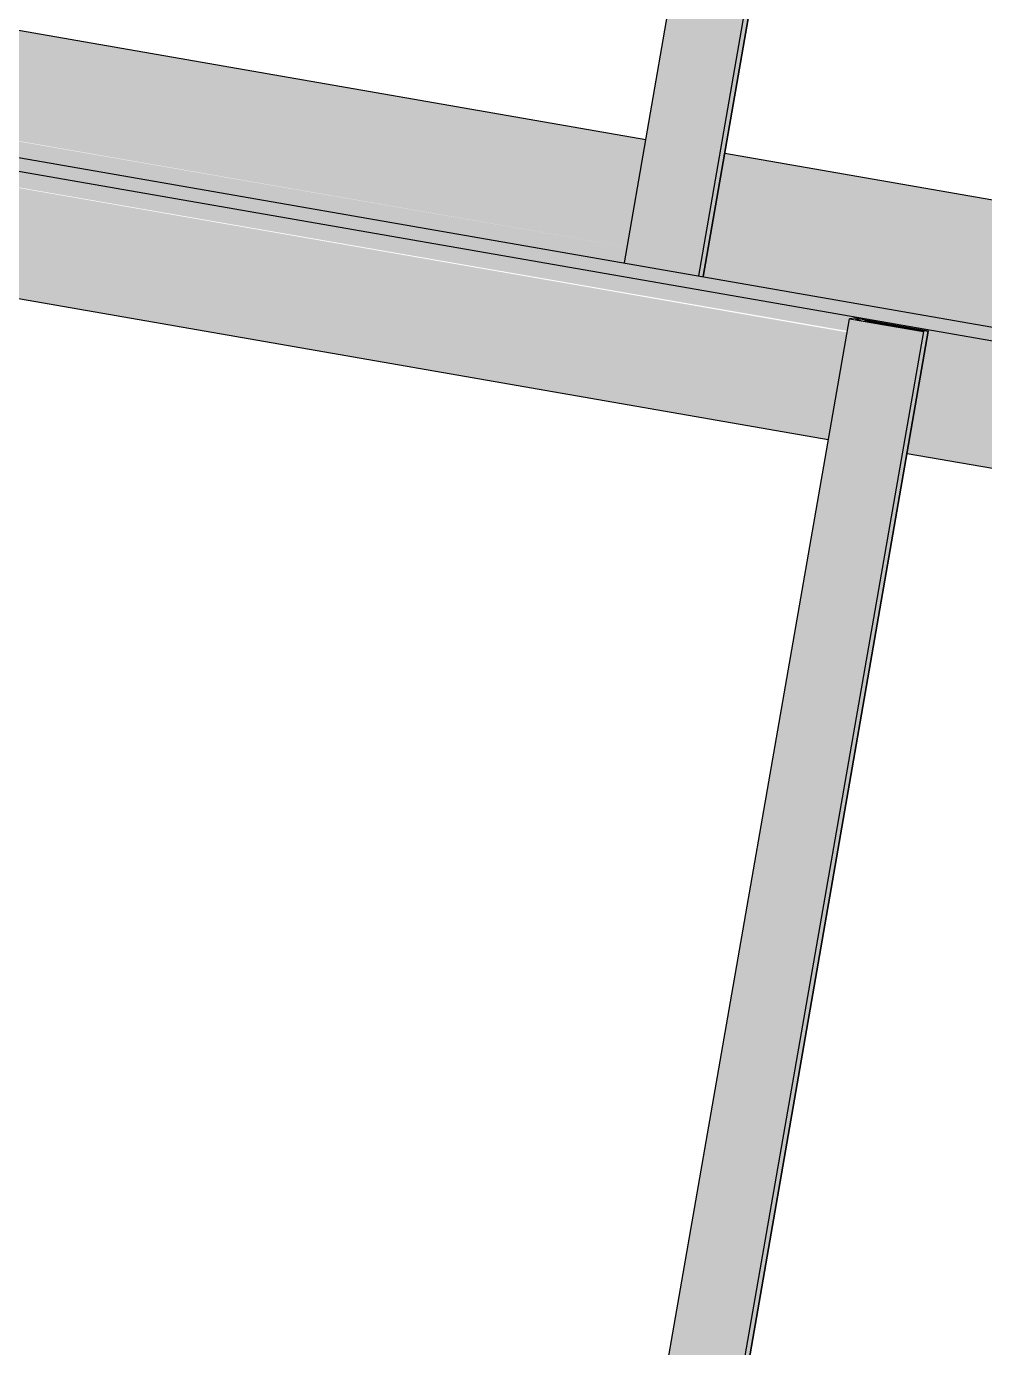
# Model space of a CAD drawing. Header units: metres. Extents: x -1164 to -1017, y 3 to 563.
# Drawn here: x -1070.001 to -1069.173, y 525.74 to 526.882 of the extents above; entities that cross this region are included whole.
import ezdxf

# ---------------------------------------------------------------- set-up
doc = ezdxf.new("R2010")
doc.units = ezdxf.units.M
doc.layers.add('A-GENM', color=7, linetype='Continuous', lineweight=35)

# ---------------------------------------------------------------- blocks, each defined once
blk = doc.blocks.new('BR08_CANOPY_BEAM - TYPE 3-V596-DRG 2873021 - motorway level drainage')
at = {"layer": 'A-GENM', "lineweight": 25, "true_color": 0xcbc2be}
h = blk.add_hatch(color=9, dxfattribs=at)
h.paths.add_polyline_path([(-1136.489, 526.4583), (-1136.4977, 526.5557), (-1137.7433, 526.7727), (-1137.7595, 526.6797), (-1136.4901, 526.4585)])
h.paths.add_polyline_path([(-1137.8278, 526.6915), (-1137.8116, 526.7846), (-1138.8383, 526.9635), (-1138.8545, 526.8704), (-1137.8305, 526.692)])
h.paths.add_polyline_path([(-1138.9416, 526.8856), (-1138.9253, 526.9787), (-1139.0107, 526.9928), (-1139.0268, 526.9004), (-1138.9443, 526.8861)])
blk.add_hatch(color=9, dxfattribs=at).paths.add_polyline_path([(-1137.4788, 526.6044), (-1137.4768, 526.6162), (-1139.0728, 526.8942), (-1139.0749, 526.8824), (-1137.4985, 526.6078)])
h = blk.add_hatch(color=9, dxfattribs=at)
h.paths.add_polyline_path([(-1136.4882, 526.4439), (-1136.4883, 526.4489), (-1136.489, 526.4583), (-1137.3952, 526.6162), (-1137.7595, 526.6797), (-1137.7619, 526.6659), (-1136.4883, 526.444)])
h.paths.add_polyline_path([(-1137.8302, 526.6778), (-1137.8278, 526.6915), (-1138.8546, 526.8697), (-1138.8569, 526.8566), (-1137.8305, 526.6778)])
h.paths.add_polyline_path([(-1138.944, 526.8718), (-1138.9416, 526.8856), (-1139.0268, 526.9004), (-1139.0303, 526.8883), (-1139.0303, 526.8868), (-1138.9443, 526.8719)])
h = blk.add_hatch(color=9, dxfattribs=at)
h.paths.add_polyline_path([(-1136.4906, 526.418), (-1136.4888, 526.4319), (-1139.0332, 526.8748), (-1139.0327, 526.8697), (-1139.0327, 526.8609), (-1138.9484, 526.8463), (-1138.9464, 526.8578), (-1138.9051, 526.852), (-1138.8592, 526.8433), (-1138.8605, 526.8309), (-1137.6375, 526.6189), (-1137.6357, 526.6295), (-1137.6289, 526.6295), (-1137.6113, 526.6265), (-1137.5674, 526.618), (-1137.5695, 526.6059), (-1136.5046, 526.4204)])
h.paths.add_polyline_path([(-1138.9389, 526.8565), (-1138.9389, 526.8567), (-1138.9395, 526.8566)])
h = blk.add_hatch(color=9, dxfattribs=at)
h.paths.add_polyline_path([(-1136.4766, 526.3196), (-1136.4853, 526.4171), (-1137.5695, 526.6059), (-1137.5857, 526.5128), (-1136.4898, 526.3219)])
h.paths.add_polyline_path([(-1137.6539, 526.5247), (-1137.6377, 526.6178), (-1138.8614, 526.831), (-1138.8776, 526.7379), (-1137.7329, 526.5385)])
h.paths.add_polyline_path([(-1138.9646, 526.7531), (-1138.9484, 526.8462), (-1139.0337, 526.8609), (-1139.0499, 526.7679), (-1138.9954, 526.7584)])
at = {"layer": 'A-GENM', "color": 254, "lineweight": 25, "true_color": 0xd4d4d4}
for p, q in [((-1138.8383, 526.9635), (-1137.8116, 526.7846)), ((-1139.0728, 526.8942), (-1137.4768, 526.6162)), ((-1137.4788, 526.6044), (-1139.0749, 526.8824)), ((-1137.7433, 526.7727), (-1136.4977, 526.5557)), ((-1137.6539, 526.5247), (-1138.8776, 526.7379)), ((-1136.4766, 526.3196), (-1137.5857, 526.5128))]:
    blk.add_line(p, q, dxfattribs=at)
blk = doc.blocks.new('Canopy_Bracing - Canopy_Bracing-5449530-DRG 2873021 - motorway level drainage')
at = {"layer": 'A-GENM', "lineweight": 25, "true_color": 0xcbc2be}
for points in [[(-1137.6271, 526.6292), (-1137.6344, 526.6297), (-1137.6293, 526.6293)], [(-1137.7752, 525.4502), (-1137.5717, 526.6184), (-1137.6358, 526.6286), (-1137.8392, 525.4613)], [(-1137.7712, 525.4495), (-1137.5675, 526.6188), (-1137.6191, 526.627), (-1137.6181, 526.6265), (-1137.5716, 526.6174), (-1137.775, 525.4501)], [(-1137.6273, 526.6281), (-1137.6281, 526.6291), (-1137.6305, 526.6286)], [(-1137.6192, 526.6267), (-1137.619, 526.6278), (-1137.6246, 526.6276), (-1137.621, 526.627)]]:
    blk.add_hatch(color=9, dxfattribs=at).paths.add_polyline_path(points)
at = {"layer": 'A-GENM', "color": 254, "lineweight": 25, "true_color": 0xd4d4d4}
for p, q in [((-1137.8392, 525.4613), (-1137.6357, 526.6295)), ((-1137.6312, 526.63), (-1137.6357, 526.6295)), ((-1137.6357, 526.6295), (-1137.5717, 526.6184)), ((-1137.5672, 526.6189), (-1137.6312, 526.63)), ((-1137.5717, 526.6184), (-1137.7752, 525.4502)), ((-1137.775, 525.4501), (-1137.5714, 526.6184)), ((-1137.7712, 525.4495), (-1137.5675, 526.6188)), ((-1137.771, 525.4494), (-1137.5672, 526.6189)), ((-1137.6305, 526.6288), (-1137.6271, 526.6292)), ((-1137.5714, 526.6184), (-1137.6229, 526.6274)), ((-1137.619, 526.6278), (-1137.5675, 526.6188)), ((-1137.5717, 526.6184), (-1137.5714, 526.6184)), ((-1137.5675, 526.6188), (-1137.5672, 526.6189))]:
    blk.add_line(p, q, dxfattribs=at)
for centre, start_param, end_param in [((-1137.6226, 526.6274), 6.248624, 7.819421), ((-1137.6193, 526.6278), 4.677828, 6.248624)]:
    blk.add_ellipse(centre, major_axis=(-0.00788, 0.00137), ratio=0.009952, start_param=start_param, end_param=end_param, dxfattribs=at)
blk = doc.blocks.new('Canopy_Bracing - Canopy_Bracing-5449526-DRG 2873021 - motorway level drainage')
at = {"layer": 'A-GENM', "lineweight": 25, "true_color": 0xcbc2be}
for points in [[(-1137.7662, 526.6666), (-1137.5626, 527.8349), (-1137.6268, 527.845), (-1137.8302, 526.6778)], [(-1137.7622, 526.6659), (-1137.5584, 527.8353), (-1137.6101, 527.8435), (-1137.6099, 527.8431), (-1137.5626, 527.8338), (-1137.7659, 526.6666)]]:
    blk.add_hatch(color=9, dxfattribs=at).paths.add_polyline_path(points)
at = {"layer": 'A-GENM', "color": 254, "lineweight": 25, "true_color": 0xd4d4d4}
for p, q in [((-1137.8302, 526.6778), (-1137.6266, 527.8461)), ((-1137.5626, 527.8349), (-1137.7662, 526.6666)), ((-1137.7659, 526.6666), (-1137.5624, 527.8349)), ((-1137.7622, 526.6659), (-1137.5584, 527.8353)), ((-1137.7619, 526.6659), (-1137.5582, 527.8354))]:
    blk.add_line(p, q, dxfattribs=at)

msp = doc.modelspace()

# ---------------------------------------------------------------- block references
at = {"layer": 'A-GENM', "color": 254, "lineweight": 25, "true_color": 0xd4d4d4}
for name in ['Canopy_Bracing - Canopy_Bracing-5449526-DRG 2873021 - motorway level drainage', 'BR08_CANOPY_BEAM - TYPE 3-V596-DRG 2873021 - motorway level drainage', 'Canopy_Bracing - Canopy_Bracing-5449530-DRG 2873021 - motorway level drainage']:
    msp.add_blockref(name, (68.3458246, 0), dxfattribs=at)

doc.saveas('drawing.dxf')
